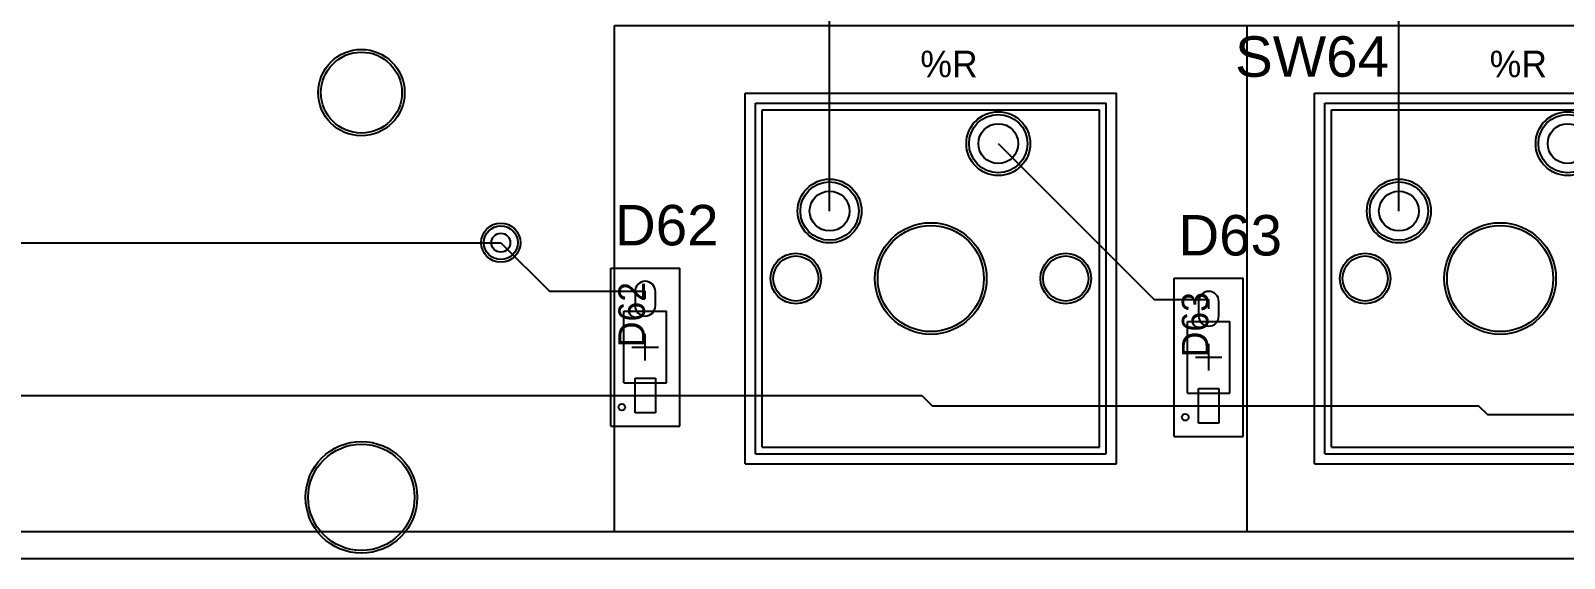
# Model space of a CAD drawing. Header units: millimetres. Extents: x 0 to 306, y 0 to 140.
# Drawn here: x 178.8 to 236.6, y 0 to 19.9 of the extents above; entities that cross this region are included whole.
import ezdxf

# ---------------------------------------------------------------- set-up
doc = ezdxf.new("R2010")
doc.units = ezdxf.units.MM
for name, color, linetype in [('BottomLayer', 5, 'Continuous'), ('BottomSolder', 6, 'Continuous'), ('Mechanical1', 6, 'Continuous'), ('Mechanical16', 56, 'Continuous'), ('Mechanical2', 216, 'Continuous'), ('Mechanical3', 76, 'Continuous'), ('Mechanical4', 56, 'Continuous'), ('Mechanical5', 56, 'Continuous'), ('Mechanical6', 56, 'Continuous'), ('MultiLayer', 9, 'Continuous'), ('PadHoleLayer', 156, 'Continuous'), ('TopLayer', 1, 'Continuous'), ('TopOverlay', 2, 'Continuous'), ('TopPaste', 8, 'Continuous'), ('TopSolder', 216, 'Continuous'), ('ViaHoleLayer', 16, 'Continuous')]:
    doc.layers.add(name, color=color, linetype=linetype)
doc.styles.add('Arial', font='arial.ttf', dxfattribs={"height": 0.2})

# ---------------------------------------------------------------- blocks, each defined once
blk = doc.blocks.new('SW_C______MX_1_00__PCB_7')
at = {"layer": 'BottomLayer'}
for centre, radius in [((0, 0), 1.1), ((-6.35, -2.54), 1.1), ((-2.54, -5.08), 2), ((-7.62, -5.08), 0.85), ((2.54, -5.08), 0.85)]:
    blk.add_circle(centre, radius, dxfattribs=at)
at = {"layer": 'BottomSolder'}
for centre, radius in [((0, 0), 1.202), ((-6.35, -2.54), 1.202), ((-2.54, -5.08), 2.102), ((-7.62, -5.08), 0.952), ((2.54, -5.08), 0.952)]:
    blk.add_circle(centre, radius, dxfattribs=at)
at = {"layer": 'Mechanical2'}
for p, q in [((-12.065, -14.605), (-12.065, 4.445)), ((-12.065, 4.445), (6.985, 4.445)), ((6.985, -14.605), (6.985, 4.445)), ((-12.065, -14.605), (6.985, -14.605))]:
    blk.add_line(p, q, dxfattribs=at)
at = {"layer": 'Mechanical4'}
for p, q in [((-9.14, 1.52), (4.06, 1.52)), ((-9.14, -11.68), (-9.14, 1.52)), ((4.06, -11.68), (4.06, 1.52)), ((-9.14, -11.68), (4.06, -11.68))]:
    blk.add_line(p, q, dxfattribs=at)
at = {"layer": 'Mechanical6'}
for p, q in [((-8.89, -11.43), (-8.89, 1.27)), ((-8.89, 1.27), (3.81, 1.27)), ((3.81, -11.43), (3.81, 1.27)), ((-8.89, -11.43), (3.81, -11.43))]:
    blk.add_line(p, q, dxfattribs=at)
at = {"layer": 'MultiLayer'}
for centre, radius in [((0, 0), 1.1), ((-6.35, -2.54), 1.1), ((-2.54, -5.08), 2), ((-7.62, -5.08), 0.85), ((2.54, -5.08), 0.85)]:
    blk.add_circle(centre, radius, dxfattribs=at)
at = {"layer": 'PadHoleLayer'}
for centre, radius in [((0, 0), 0.75), ((-6.35, -2.54), 0.75), ((-2.54, -5.08), 2), ((-7.62, -5.08), 0.85), ((2.54, -5.08), 0.85)]:
    blk.add_circle(centre, radius, dxfattribs=at)
at = {"layer": 'TopLayer'}
for centre, radius in [((0, 0), 1.1), ((-6.35, -2.54), 1.1), ((-2.54, -5.08), 2), ((-7.62, -5.08), 0.85), ((2.54, -5.08), 0.85)]:
    blk.add_circle(centre, radius, dxfattribs=at)
at = {"layer": 'TopOverlay'}
for p, q in [((-9.525, -12.065), (-9.525, 1.905)), ((-9.525, 1.905), (4.445, 1.905)), ((4.445, -12.065), (4.445, 1.905)), ((-9.525, -12.065), (4.445, -12.065))]:
    blk.add_line(p, q, dxfattribs=at)
at = {"layer": 'TopSolder'}
for centre, radius in [((0, 0), 1.202), ((-6.35, -2.54), 1.202), ((-2.54, -5.08), 2.102), ((-7.62, -5.08), 0.952), ((2.54, -5.08), 0.952)]:
    blk.add_circle(centre, radius, dxfattribs=at)
at = {"layer": 'Mechanical6'}
blk.add_text('%R', height=1, dxfattribs=at).set_placement((-2.933, 2.501))
blk = doc.blocks.new('SW_C______MX_1_25__PCB_8')
at = {"layer": 'BottomLayer'}
for centre, radius in [((0, 0), 1.1), ((-6.35, -2.54), 1.1), ((-2.54, -5.08), 2), ((-7.62, -5.08), 0.85), ((2.54, -5.08), 0.85)]:
    blk.add_circle(centre, radius, dxfattribs=at)
at = {"layer": 'BottomSolder'}
for centre, radius in [((0, 0), 1.202), ((-6.35, -2.54), 1.202), ((-2.54, -5.08), 2.102), ((-7.62, -5.08), 0.952), ((2.54, -5.08), 0.952)]:
    blk.add_circle(centre, radius, dxfattribs=at)
at = {"layer": 'Mechanical2'}
for p, q in [((-14.446, 4.445), (9.366, 4.445)), ((-14.446, -14.605), (-14.446, 4.445)), ((9.366, -14.605), (9.366, 4.445)), ((-14.446, -14.605), (9.366, -14.605))]:
    blk.add_line(p, q, dxfattribs=at)
at = {"layer": 'Mechanical4'}
for p, q in [((-9.14, -11.68), (-9.14, 1.52)), ((-9.14, 1.52), (4.06, 1.52)), ((4.06, -11.68), (4.06, 1.52)), ((-9.14, -11.68), (4.06, -11.68))]:
    blk.add_line(p, q, dxfattribs=at)
at = {"layer": 'Mechanical6'}
for p, q in [((-8.89, 1.27), (3.81, 1.27)), ((-8.89, -11.43), (-8.89, 1.27)), ((3.81, -11.43), (3.81, 1.27)), ((-8.89, -11.43), (3.81, -11.43))]:
    blk.add_line(p, q, dxfattribs=at)
at = {"layer": 'MultiLayer'}
for centre, radius in [((0, 0), 1.1), ((-6.35, -2.54), 1.1), ((-2.54, -5.08), 2), ((-7.62, -5.08), 0.85), ((2.54, -5.08), 0.85)]:
    blk.add_circle(centre, radius, dxfattribs=at)
at = {"layer": 'PadHoleLayer'}
for centre, radius in [((0, 0), 0.75), ((-6.35, -2.54), 0.75), ((-2.54, -5.08), 2), ((-7.62, -5.08), 0.85), ((2.54, -5.08), 0.85)]:
    blk.add_circle(centre, radius, dxfattribs=at)
at = {"layer": 'TopLayer'}
for centre, radius in [((0, 0), 1.1), ((-6.35, -2.54), 1.1), ((-2.54, -5.08), 2), ((-7.62, -5.08), 0.85), ((2.54, -5.08), 0.85)]:
    blk.add_circle(centre, radius, dxfattribs=at)
at = {"layer": 'TopOverlay'}
for p, q in [((-9.525, 1.905), (4.445, 1.905)), ((-9.525, -12.065), (-9.525, 1.905)), ((4.445, -12.065), (4.445, 1.905)), ((-9.525, -12.065), (4.445, -12.065))]:
    blk.add_line(p, q, dxfattribs=at)
at = {"layer": 'TopSolder'}
for centre, radius in [((0, 0), 1.202), ((-6.35, -2.54), 1.202), ((-2.54, -5.08), 2.102), ((-7.62, -5.08), 0.952), ((2.54, -5.08), 0.952)]:
    blk.add_circle(centre, radius, dxfattribs=at)
at = {"layer": 'Mechanical6'}
blk.add_text('%R', height=1, dxfattribs=at).set_placement((-2.933, 2.501))
blk = doc.blocks.new('SW_C______MX_6_25__PCB_9')
at = {"layer": 'BottomLayer'}
for centre, radius in [((47.46, 1.92), 1.525), ((47.46, -13.32), 2)]:
    blk.add_circle(centre, radius, dxfattribs=at)
at = {"layer": 'BottomSolder'}
for centre, radius in [((47.46, 1.92), 1.627), ((47.46, -13.32), 2.102)]:
    blk.add_circle(centre, radius, dxfattribs=at)
at = {"layer": 'Mechanical2'}
for p, q in [((56.991, -14.605), (56.991, 4.445)), ((-62.071, -14.605), (56.991, -14.605))]:
    blk.add_line(p, q, dxfattribs=at)
at = {"layer": 'MultiLayer'}
for centre, radius in [((47.46, 1.92), 1.525), ((47.46, -13.32), 2)]:
    blk.add_circle(centre, radius, dxfattribs=at)
at = {"layer": 'PadHoleLayer'}
for centre, radius in [((47.46, 1.92), 1.525), ((47.46, -13.32), 2)]:
    blk.add_circle(centre, radius, dxfattribs=at)
at = {"layer": 'TopLayer'}
for centre, radius in [((47.46, 1.92), 1.525), ((47.46, -13.32), 2)]:
    blk.add_circle(centre, radius, dxfattribs=at)
at = {"layer": 'TopSolder'}
for centre, radius in [((47.46, 1.92), 1.627), ((47.46, -13.32), 2.102)]:
    blk.add_circle(centre, radius, dxfattribs=at)
blk = doc.blocks.new('FP_SOD_123_IPC_A_85')
at = {"layer": 'Mechanical16'}
for p, q in [((0, 0.5), (0, -0.5)), ((-0.5, 0), (0.5, 0))]:
    blk.add_line(p, q, dxfattribs=at)
at = {"layer": 'Mechanical2'}
for p, q in [((-1.35, 0.8), (1.35, 0.8)), ((-1.35, 0.8), (-1.35, -0.8)), ((1.35, 0.8), (1.35, -0.8)), ((-1.35, -0.8), (1.35, -0.8))]:
    blk.add_line(p, q, dxfattribs=at)
at = {"layer": 'Mechanical3'}
for p, q in [((-2.979, 1.3), (2.979, 1.3)), ((-2.979, 1.3), (-2.979, -1.3)), ((2.979, 1.3), (2.979, -1.3)), ((-2.979, -1.3), (2.979, -1.3))]:
    blk.add_line(p, q, dxfattribs=at)
at = {"layer": 'Mechanical5'}
for p, q in [((-2.979, 1.3), (2.979, 1.3)), ((-2.979, 1.3), (-2.979, -1.3)), ((2.979, 1.3), (2.979, -1.3)), ((-2.979, -1.3), (2.979, -1.3))]:
    blk.add_line(p, q, dxfattribs=at)
at = {"layer": 'TopLayer'}
for p, q in [((-2.479, 0.381), (-1.171, 0.381)), ((-2.479, -0.381), (-2.479, 0.381)), ((-1.171, 0.381), (-1.171, -0.381)), ((2.098, 0.381), (1.552, 0.381)), ((-1.171, -0.381), (-2.479, -0.381)), ((1.552, -0.381), (2.098, -0.381))]:
    blk.add_line(p, q, dxfattribs=at)
for centre, start, end in [((1.552, 0), 90, 270), ((2.098, 0), 270, 90)]:
    blk.add_arc(centre, 0.381, start, end, dxfattribs=at)
at = {"layer": 'TopOverlay'}
for p, q in [((-1.35, 0.8), (-1.35, 0.72)), ((-1.35, 0.8), (1.35, 0.8)), ((1.35, 0.8), (1.35, 0.72)), ((-1.35, -0.72), (-1.35, -0.8)), ((-1.35, -0.8), (1.35, -0.8)), ((1.35, -0.72), (1.35, -0.8))]:
    blk.add_line(p, q, dxfattribs=at)
blk.add_circle((-2.261, 0.881), 0.125, dxfattribs=at)
at = {"layer": 'TopPaste'}
for p, q in [((-2.479, 0.381), (-1.171, 0.381)), ((-2.479, -0.381), (-2.479, 0.381)), ((-1.171, 0.381), (-1.171, -0.381)), ((2.098, 0.381), (1.552, 0.381)), ((-1.171, -0.381), (-2.479, -0.381)), ((1.552, -0.381), (2.098, -0.381))]:
    blk.add_line(p, q, dxfattribs=at)
for centre, start, end in [((1.552, 0), 90, 270), ((2.098, 0), 270, 90)]:
    blk.add_arc(centre, 0.381, start, end, dxfattribs=at)
at = {"layer": 'TopSolder'}
for p, q in [((-2.479, 0.381), (-1.171, 0.381)), ((-2.479, -0.381), (-2.479, 0.381)), ((-1.171, 0.381), (-1.171, -0.381)), ((2.098, 0.381), (1.552, 0.381)), ((-1.171, -0.381), (-2.479, -0.381)), ((1.552, -0.381), (2.098, -0.381))]:
    blk.add_line(p, q, dxfattribs=at)
for centre, start, end in [((1.552, 0), 90, 270), ((2.098, 0), 270, 90)]:
    blk.add_arc(centre, 0.381, start, end, dxfattribs=at)
at = {"layer": 'Mechanical5'}
blk.add_text('D63', height=1, dxfattribs=at).set_placement((0, 0.011))
blk = doc.blocks.new('FP_SOD_123_IPC_A_86')
at = {"layer": 'Mechanical16'}
for p, q in [((0, 0.5), (0, -0.5)), ((-0.5, 0), (0.5, 0))]:
    blk.add_line(p, q, dxfattribs=at)
at = {"layer": 'Mechanical2'}
for p, q in [((-1.35, 0.8), (1.35, 0.8)), ((-1.35, 0.8), (-1.35, -0.8)), ((1.35, 0.8), (1.35, -0.8)), ((-1.35, -0.8), (1.35, -0.8))]:
    blk.add_line(p, q, dxfattribs=at)
at = {"layer": 'Mechanical3'}
for p, q in [((-2.979, 1.3), (2.979, 1.3)), ((-2.979, 1.3), (-2.979, -1.3)), ((2.979, 1.3), (2.979, -1.3)), ((-2.979, -1.3), (2.979, -1.3))]:
    blk.add_line(p, q, dxfattribs=at)
at = {"layer": 'Mechanical5'}
for p, q in [((-2.979, 1.3), (2.979, 1.3)), ((-2.979, 1.3), (-2.979, -1.3)), ((2.979, 1.3), (2.979, -1.3)), ((-2.979, -1.3), (2.979, -1.3))]:
    blk.add_line(p, q, dxfattribs=at)
at = {"layer": 'TopLayer'}
for p, q in [((-2.479, 0.381), (-1.171, 0.381)), ((-2.479, -0.381), (-2.479, 0.381)), ((-1.171, 0.381), (-1.171, -0.381)), ((2.098, 0.381), (1.552, 0.381)), ((-1.171, -0.381), (-2.479, -0.381)), ((1.552, -0.381), (2.098, -0.381))]:
    blk.add_line(p, q, dxfattribs=at)
for centre, start, end in [((1.552, 0), 90, 270), ((2.098, 0), 270, 90)]:
    blk.add_arc(centre, 0.381, start, end, dxfattribs=at)
at = {"layer": 'TopOverlay'}
for p, q in [((-1.35, 0.8), (-1.35, 0.72)), ((-1.35, 0.8), (1.35, 0.8)), ((1.35, 0.8), (1.35, 0.72)), ((-1.35, -0.72), (-1.35, -0.8)), ((-1.35, -0.8), (1.35, -0.8)), ((1.35, -0.72), (1.35, -0.8))]:
    blk.add_line(p, q, dxfattribs=at)
blk.add_circle((-2.261, 0.881), 0.125, dxfattribs=at)
at = {"layer": 'TopPaste'}
for p, q in [((-2.479, 0.381), (-1.171, 0.381)), ((-2.479, -0.381), (-2.479, 0.381)), ((-1.171, 0.381), (-1.171, -0.381)), ((2.098, 0.381), (1.552, 0.381)), ((-1.171, -0.381), (-2.479, -0.381)), ((1.552, -0.381), (2.098, -0.381))]:
    blk.add_line(p, q, dxfattribs=at)
for centre, start, end in [((1.552, 0), 90, 270), ((2.098, 0), 270, 90)]:
    blk.add_arc(centre, 0.381, start, end, dxfattribs=at)
at = {"layer": 'TopSolder'}
for p, q in [((-2.479, 0.381), (-1.171, 0.381)), ((-2.479, -0.381), (-2.479, 0.381)), ((-1.171, 0.381), (-1.171, -0.381)), ((2.098, 0.381), (1.552, 0.381)), ((-1.171, -0.381), (-2.479, -0.381)), ((1.552, -0.381), (2.098, -0.381))]:
    blk.add_line(p, q, dxfattribs=at)
for centre, start, end in [((1.552, 0), 90, 270), ((2.098, 0), 270, 90)]:
    blk.add_arc(centre, 0.381, start, end, dxfattribs=at)
at = {"layer": 'Mechanical5'}
blk.add_text('D62', height=1, dxfattribs=at).set_placement((0, 0.011))

msp = doc.modelspace()

# ---------------------------------------------------------------- linework, layer by layer
at = {"layer": 'BottomLayer'}
for p, q in [((230.332, 13.078), (230.332, 51.176)), ((208.902, 13.078), (208.902, 30.938)), ((147.55, 11.887), (196.528, 11.887))]:
    msp.add_line(p, q, dxfattribs=at)
msp.add_circle((196.528, 11.887), 0.635, dxfattribs=at)
at = {"layer": 'BottomSolder'}
msp.add_circle((196.528, 11.887), 0.737, dxfattribs=at)
at = {"layer": 'Mechanical1'}
msp.add_line((0, 0), (306.368, 0), dxfattribs=at)
at = {"layer": 'TopLayer'}
for p, q in [((215.252, 15.618), (221.116, 9.754)), ((196.528, 11.887), (198.357, 10.058)), ((198.357, 10.058), (201.963, 10.058)), ((201.963, 9.779), (201.963, 10.058)), ((221.116, 9.754), (223.172, 9.754)), ((223.172, 9.398), (223.172, 9.754)), ((141.21, 6.129), (201.963, 6.129)), ((201.963, 6.129), (212.377, 6.129)), ((212.377, 6.129), (212.758, 5.748)), ((212.758, 5.748), (223.172, 5.748)), ((223.172, 5.748), (233.332, 5.748)), ((233.332, 5.748), (233.666, 5.414)), ((233.666, 5.414), (243.873, 5.414))]:
    msp.add_line(p, q, dxfattribs=at)
msp.add_circle((196.528, 11.887), 0.635, dxfattribs=at)
at = {"layer": 'TopSolder'}
msp.add_circle((196.528, 11.887), 0.737, dxfattribs=at)
at = {"layer": 'ViaHoleLayer'}
msp.add_circle((196.528, 11.887), 0.356, dxfattribs=at)

# ---------------------------------------------------------------- block references
for name, p in [('SW_C______MX_6_25__PCB_9', (143.819, 15.618)), ('SW_C______MX_1_25__PCB_8', (215.252, 15.618)), ('SW_C______MX_1_00__PCB_7', (236.682, 15.618))]:
    msp.add_blockref(name, p)
at = {"rotation": 90}
for name, p in [('FP_SOD_123_IPC_A_86', (201.963, 7.954)), ('FP_SOD_123_IPC_A_85', (223.172, 7.573))]:
    msp.add_blockref(name, p, dxfattribs=at)

# ---------------------------------------------------------------- texts
at = {"layer": 'TopOverlay', "style": 'Arial'}
for s, p in [('SW64', (224.164, 18.136)), ('D62', (200.82, 11.786)), ('D63', (222.029, 11.405))]:
    msp.add_text(s, height=1.524, dxfattribs=at).set_placement(p)

doc.saveas('drawing.dxf')
